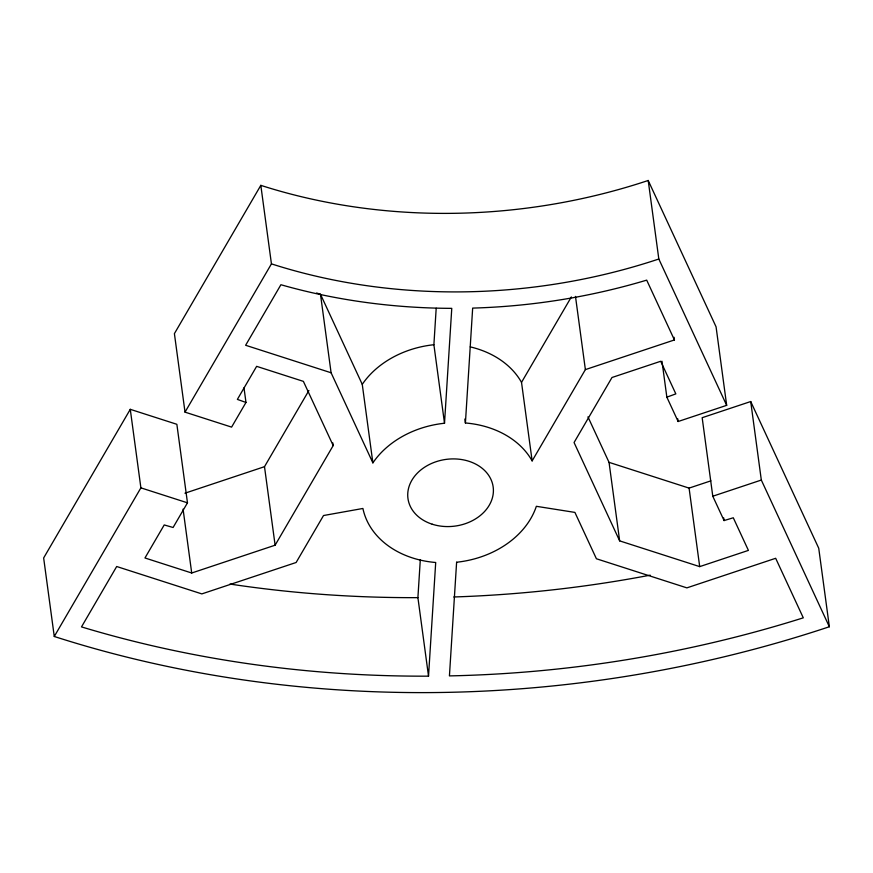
<?xml version="1.0" encoding="UTF-8"?>
<svg xmlns="http://www.w3.org/2000/svg" width="873" height="873" viewBox="0 0 873 873"><rect width="100%" height="100%" fill="white"/><g stroke="black" fill="none" stroke-linecap="round" stroke-linejoin="round"><path stroke-width="1.31" d="M428.523 676.16L435.703 562.496A89.101 69.731 -7.7 0 1 362.906 508.468L323.523 515.528L296.122 562.496L201.838 593.902L116.687 566.512L81.495 626.901A997.37 780.549 -7.7 0 0 428.523 676.16L417.905 597.645L420.306 559.757M316.593 293.001L320.478 294.245L331.096 372.771L372.88 462.876A89.101 69.731 -7.7 0 1 444.51 423.241L433.892 344.726L436.194 308.234M444.51 423.241L451.767 308.355A530.031 414.806 -7.7 0 1 280.91 284.729L245.629 345.272L331.096 372.771M465.407 422.99L472.664 308.093A530.031 414.806 -7.7 0 0 646.697 280.135L674.425 339.946L585.379 369.606L532.137 460.9A89.101 69.731 -7.7 0 0 465.407 422.979L464.862 418.996M332.831 442.906L333.191 445.568L275.115 545.199L191.711 573.004L144.962 557.978L164.222 524.935L173.094 527.488L187.477 502.826L176.859 424.3L130.273 409.328L43.65 557.967L54.268 636.482A1018.267 796.907 -7.7 0 0 829.35 626.749L818.732 548.233L750.715 401.536L702.165 417.698L712.783 496.224L724.077 520.57L733.287 517.776L748.412 550.394L699.699 566.621L619.655 540.878L574.063 442.535L611.995 377.496L660.708 361.269L675.833 393.887L666.852 397.16L678.135 421.506L726.674 405.345L716.067 326.818L648.202 180.482A509.134 398.448 -7.7 0 1 260.82 185.349L174.404 333.628L185.021 412.143L231.596 427.115L245.979 402.453L243.993 387.808M54.268 636.482L140.891 487.854L130.273 409.328M185.021 412.143L271.438 263.864L260.82 185.349M275.115 545.199L264.497 466.684L308.911 390.493M532.137 460.9L521.519 382.374L571.357 296.94M184.945 493.201L264.497 466.684M587.955 416.868L609.038 462.352L689.081 488.105L710.873 480.848M712.783 496.224L761.321 480.052L750.715 401.536M140.891 487.854L187.477 502.826M245.979 402.453L237.38 399.398L256.64 366.344L303.389 381.37L333.191 445.568M648.202 180.482L658.82 259.008L726.674 405.345M761.321 480.052L829.35 626.749M320.478 294.245L362.262 384.36L372.88 462.876M723.717 517.907L724.077 520.57M674.065 337.284L674.425 339.946M689.081 488.105L699.699 566.621M677.775 418.844L678.135 421.506M661.985 361.226L666.852 397.16M609.038 462.352L619.655 540.878M575.482 296.405L585.379 369.606M183.068 509.123L191.711 573.004M658.82 259.008A509.134 398.448 -7.7 0 1 271.438 263.864M362.262 384.36A89.101 69.731 -7.7 0 1 433.892 344.726M470.22 346.876A89.101 69.731 -7.7 0 1 521.519 382.374M650.178 575.165A997.37 780.549 -7.7 0 1 453.774 596.979M417.905 597.645A997.37 780.549 -7.7 0 1 229.97 584.059M456.612 562.234L449.431 675.898A997.37 780.549 -7.7 0 0 803.291 617.833L775.671 558.284L686.876 587.867L596.412 558.764L574.914 512.407L536.349 506.307A89.101 69.731 -7.7 0 1 456.612 562.234M432.2 524.204A42.995 33.654 -7.7 0 0 493.267 487.8A42.995 33.654 -7.7 0 0 426.199 466.226A42.995 33.654 -7.7 0 0 432.2 524.204"/></g></svg>
